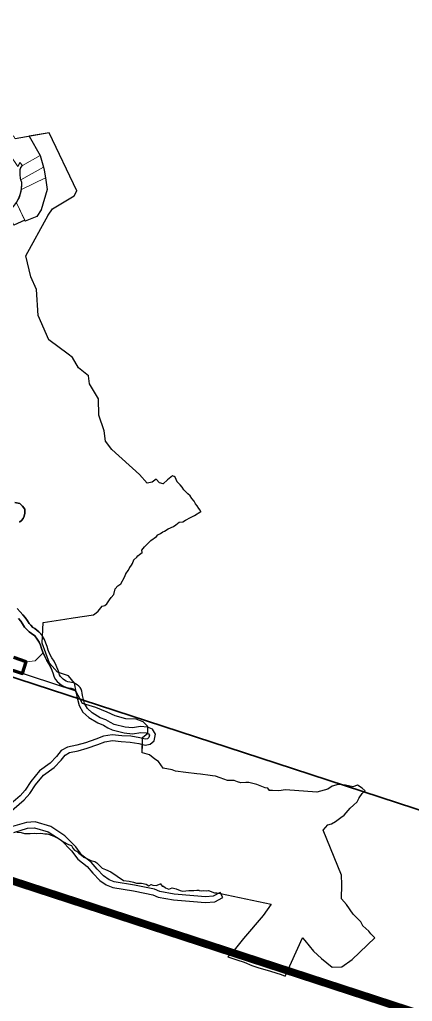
# Model space of a CAD drawing. Header units: millimetres. Extents: x 217071 to 255721, y 463380 to 469875.
# Drawn here: x 240898 to 241913, y 465833 to 468368 of the extents above; entities that cross this region are included whole.
import ezdxf

# ---------------------------------------------------------------- set-up
doc = ezdxf.new("R2010")
doc.units = ezdxf.units.MM
doc.linetypes.add('ACAD_ISO02W100', pattern=[15, 12, -3])
for name, color, linetype, lineweight in [('International_Boundary', 1, 'Continuous', 35), ('LAP BOUNDARY', 160, 'Continuous', 30), ('P_Dryport', 252, 'Continuous', 0), ('P_Residential', 2, 'Continuous', 0), ('P_Service', 33, 'Continuous', 0), ('P_Steep Slope', 74, 'Continuous', 0), ('PROPOSED ROAD', 250, 'Continuous', 30)]:
    doc.layers.add(name, color=color, linetype=linetype, lineweight=lineweight)
doc.layers.add('P_Biological Co', color=62, linetype='Continuous', lineweight=0, true_color=0xa0d600)

msp = doc.modelspace()

# ---------------------------------------------------------------- linework, layer by layer
at = {"layer": 'International_Boundary', "linetype": 'ACAD_ISO02W100', "const_width": 20}
msp.add_lwpolyline([(255711.3, 469865.5), (255583.6, 469667.6), (254198.6, 467522), (254013.4, 467235.1), (252549.3, 464964.3), (248749.8, 463390.7), (247715.9, 463540.7), (244674.8, 464050), (243223.8, 465158.1), (242718.9, 465543.7), (241406, 465972.3), (240156.8, 466380), (238749.9, 466839.2), (237257, 466874.7), (234311.1, 466984.8)], dxfattribs=at)
at = {"layer": 'International_Boundary'}
msp.add_lwpolyline([(240311.9, 466855.3), (238835.2, 467337.4), (237536.5, 467368.2), (237536.5, 466868), (238749.9, 466839.2), (240156.8, 466380), (241406, 465972.3), (242718.9, 465543.7), (243223.8, 465158.1), (243328, 465078.5), (243328, 465707.7), (242954.8, 465992.7), (241561.2, 466447.6)], close=True, dxfattribs=at)
msp.add_lwpolyline([(240311.9, 466855.3), (238835.2, 467337.4), (237536.5, 467368.2), (237536.5, 466868), (238749.9, 466839.2), (240156.8, 466380), (241406, 465972.3), (242718.9, 465543.7), (243223.8, 465158.1), (243328, 465078.5), (243328, 465707.7), (242954.8, 465992.7), (241561.2, 466447.6)], close=True, dxfattribs=at)
at = {"layer": 'LAP BOUNDARY'}
msp.add_lwpolyline([(240891, 466269.4), (240902.3, 466269.1), (240910.5, 466266.6), (240917.5, 466266.5), (240925.4, 466266.4), (240936.8, 466266.8), (240942.2, 466266.7), (240952.7, 466266.8), (240963.7, 466265.1), (240969.2, 466265.9), (240973.3, 466264.5), (240986.6, 466259.8), (240993.2, 466256.4), (241002.6, 466251.1), (241010.2, 466245.3), (241024.7, 466237.5), (241032.1, 466235.3), (241035.7, 466228.3), (241040.3, 466223.4), (241046.6, 466219.7), (241051.5, 466215.5), (241058.1, 466210), (241064.5, 466204.8), (241072.3, 466201.7), (241082.4, 466196.4), (241092.3, 466194.2), (241098.1, 466190.4), (241111.9, 466176.8), (241120.1, 466173.4), (241134.3, 466167.1), (241167.1, 466145.1), (241181, 466143.1), (241192.3, 466140.8), (241200.3, 466138.3), (241213.3, 466137.7), (241224.9, 466135.1), (241231.9, 466131.4), (241237.8, 466134.7), (241242.8, 466132.9), (241250.7, 466131.8), (241262.1, 466136.3), (241266.6, 466130.3), (241270.4, 466129.9), (241275.4, 466126), (241283.9, 466122.8), (241292.7, 466126.2), (241302.4, 466123.1), (241312.7, 466118.9), (241320.3, 466117.6), (241327.8, 466118.2), (241335.3, 466118.8), (241348.1, 466119.1), (241356.5, 466120.2), (241361.4, 466119.8), (241362.5, 466119), (241368.5, 466118), (241373.7, 466118.8), (241380.6, 466118.5), (241386.6, 466119), (241401.8, 466112.7), (241408, 466113.1), (241413.3, 466112.1), (241417.6, 466111.7), (241548.3, 466084.2), (241527.4, 466054.7), (241477.1, 465995.4), (241463.4, 465978), (241449.3, 465960.7), (241436.6, 465947.7), (241459.2, 465940.1), (241478.2, 465933.6), (241498.1, 465925.6), (241516.2, 465919.4), (241532, 465915.5), (241546.8, 465910.7), (241560.2, 465906.4), (241574, 465901.8), (241584.8, 465897.7), (241628.9, 465996.7), (241635.5, 465990.2), (241657.7, 465962.4), (241678.5, 465943.4), (241705.8, 465921.1), (241731.3, 465921.8), (241757.5, 465940.5), (241816.6, 465997), (241805.5, 466007.3), (241801, 466014.3), (241785.5, 466027.6), (241779.7, 466037.9), (241760.5, 466058.2), (241743, 466083.3), (241730.3, 466097.4), (241731.1, 466135), (241729.7, 466159.1), (241682.3, 466275.2), (241694.7, 466289.1), (241704.2, 466291.7), (241714.6, 466297.5), (241727.9, 466307.3), (241737, 466313.3), (241752.8, 466331.4), (241761.2, 466339.7), (241770.9, 466347.7), (241775.9, 466358.2), (241783.5, 466369.7), (241791.5, 466376.4), (241783.6, 466383.1), (241771.8, 466391), (241759.7, 466386.6), (241740.6, 466390.8), (241721.1, 466392.7), (241705.7, 466388.7), (241694.6, 466380.8), (241666.4, 466373), (241585, 466378.7), (241568, 466376.4), (241552.1, 466377.6), (241544, 466377.2), (241539.7, 466383.1), (241532.8, 466384.4), (241520, 466389.7), (241511.5, 466392.7), (241490.8, 466397.8), (241483.2, 466398.2), (241469.8, 466396.8), (241461, 466399.7), (241453, 466403), (241447.2, 466403.2), (241435.2, 466402.8), (241416.6, 466410.1), (241404.1, 466414.8), (241397.1, 466415.6), (241390.7, 466416.1), (241365.3, 466419.8), (241356.4, 466420.6), (241327.5, 466423.6), (241301.3, 466427.6), (241292.4, 466430.4), (241268.8, 466435), (241256.8, 466452.5), (241249.9, 466456.2), (241243.2, 466461.6), (241234.2, 466469.1), (241221.8, 466472.8), (241215.3, 466474.4), (241215.9, 466514.3), (241229.3, 466525.2), (241229.5, 466542.3), (241217.8, 466554.9), (241199.4, 466561.3), (241172.6, 466562.6), (241145.3, 466570.2), (241124.7, 466579.6), (241095.1, 466591.6), (241060.7, 466602.1), (241044.2, 466632.4), (241039.8, 466654.4), (241024.7, 466673.3), (240995.8, 466682.8), (240975.3, 466706.2), (240956.9, 466758.2), (240958.7, 466811.3), (241014.9, 466819.8), (241036.2, 466823), (241089.5, 466831.1), (241096.1, 466836), (241101.2, 466840.8), (241111.4, 466853.1), (241118.8, 466855.3), (241123.2, 466859.2), (241129.1, 466866.9), (241130.9, 466870), (241135.1, 466875.5), (241141.6, 466883.9), (241145, 466898.2), (241152.2, 466906.4), (241160, 466911.5), (241169.1, 466928.2), (241172.7, 466936.8), (241178.5, 466945.4), (241183.4, 466953.4), (241187.3, 466959.4), (241189.8, 466963.8), (241193.8, 466973.2), (241201.1, 466980.1), (241203.9, 466983.7), (241207.7, 466986.5), (241215.3, 466991.8), (241214.1, 466997.9), (241221.1, 467006.5), (241237.2, 467022.7), (241252.1, 467033.8), (241255.8, 467037.4), (241262.7, 467041.4), (241268.6, 467045.1), (241272.9, 467047.2), (241282.2, 467053), (241295.8, 467058.9), (241302.2, 467063.8), (241310.5, 467070.8), (241319.6, 467071.5), (241327.3, 467075.4), (241340.1, 467082.6), (241350.5, 467087.6), (241366.8, 467097.7), (241365, 467101.6), (241361, 467105.6), (241357.3, 467112.6), (241352.7, 467118.1), (241349.6, 467124.7), (241343.2, 467131.7), (241338.9, 467138.8), (241332.7, 467143.3), (241328.2, 467148.2), (241322.7, 467153.5), (241318, 467160.5), (241313.5, 467166.4), (241305.1, 467174.9), (241300, 467186.2), (241297.8, 467188.6), (241293.7, 467189.8), (241280.8, 467180), (241269.4, 467169.5), (241259.7, 467171.9), (241250.7, 467181.8), (241240.8, 467174), (241228, 467170.9), (241208.4, 467193.9), (241136.6, 467257.7), (241120.2, 467279.9), (241116.7, 467306.6), (241102.6, 467346.8), (241102.3, 467389), (241078.7, 467427.5), (241076, 467448.6), (241050.3, 467469.3), (241035.2, 467495.3), (241023.8, 467504.1), (240973.6, 467541.2), (240946.4, 467604.4), (240941.6, 467671.4), (240927.6, 467704.2), (240913.9, 467757.9), (240972.2, 467863.5), (240983.2, 467879.4), (241039.4, 467912.9), (241046.2, 467926.5), (240974.8, 468075.8), (240886.6, 468060.8)], dxfattribs=at)
at = {"layer": 'P_Biological Co'}
for points in [[(240863.2, 466332.3), (240899.6, 466363.9), (240913, 466378.6), (240927, 466400.7), (240949.3, 466428.1), (240977.5, 466448), (240993.9, 466465.3), (241005.9, 466480.3), (241021.8, 466489.7), (241045.7, 466494.7), (241068.5, 466500.9), (241095.5, 466510.3), (241114.6, 466517.3), (241137.5, 466521.3), (241162, 466518.7), (241185.5, 466517.4), (241209.3, 466513.4), (241215.9, 466511.7), (241215.9, 466514.3), (241228.9, 466524.9), (241225.3, 466526.4), (241211.1, 466527.3), (241190.2, 466524.1), (241168.1, 466526.4), (241137.5, 466533.7), (241126, 466539.5), (241114.7, 466546.2), (241100, 466551.8), (241077, 466566.2), (241061.7, 466579.7), (241051.8, 466596.5), (241047.5, 466615.3), (239728.7, 467046.8)], [(240863.2, 466332.3), (240899.6, 466363.9), (240913, 466378.6), (240927, 466400.7), (240949.3, 466428.1), (240977.5, 466448), (240993.9, 466465.3), (241005.9, 466480.3), (241021.8, 466489.7), (241045.7, 466494.7), (241068.5, 466500.9), (241095.5, 466510.3), (241114.6, 466517.3), (241137.5, 466521.3), (241162, 466518.7), (241185.5, 466517.4), (241209.3, 466513.4), (241215.9, 466511.7), (241215.9, 466514.3), (241228.9, 466524.9), (241225.3, 466526.4), (241211.1, 466527.3), (241190.2, 466524.1), (241168.1, 466526.4), (241137.5, 466533.7), (241126, 466539.5), (241114.7, 466546.2), (241100, 466551.8), (241077, 466566.2), (241061.7, 466579.7), (241051.8, 466596.5), (241047.5, 466615.3), (239728.7, 467046.8)], [(240863.2, 466332.3), (240899.6, 466363.9), (240913, 466378.6), (240927, 466400.7), (240949.3, 466428.1), (240977.5, 466448), (240993.9, 466465.3), (241005.9, 466480.3), (241021.8, 466489.7), (241045.7, 466494.7), (241068.5, 466500.9), (241095.5, 466510.3), (241114.6, 466517.3), (241137.5, 466521.3), (241162, 466518.7), (241185.5, 466517.4), (241209.3, 466513.4), (241215.9, 466511.7), (241215.9, 466514.3), (241228.9, 466524.9), (241225.3, 466526.4), (241211.1, 466527.3), (241190.2, 466524.1), (241168.1, 466526.4), (241137.5, 466533.7), (241126, 466539.5), (241114.7, 466546.2), (241100, 466551.8), (241077, 466566.2), (241061.7, 466579.7), (241051.8, 466596.5), (241047.5, 466615.3), (239728.7, 467046.8)], [(240880.2, 466284.1), (240915.8, 466294.9), (240938.5, 466296.1), (240978.7, 466284.2), (241014.9, 466260.7), (241043.8, 466231.5), (241059.3, 466210.4), (241069.5, 466202.8), (241072.3, 466201.7), (241082.4, 466196.4), (241092.3, 466194.2), (241098.1, 466190.4), (241111.9, 466176.8), (241120.1, 466173.4), (241134.3, 466167.1), (241167.1, 466145.1), (241181, 466143.1), (241192.3, 466140.8), (241200.3, 466138.3), (241213.3, 466137.7), (241224.9, 466135.1), (241231.9, 466131.4), (241237.8, 466134.7), (241242.8, 466132.9), (241250.7, 466131.8), (241262.1, 466136.3), (241266.6, 466130.3), (241270.4, 466129.9), (241275.4, 466126), (241283.9, 466122.8), (241292.7, 466126.2), (241302.4, 466123.1), (241312.7, 466118.9), (241320.3, 466117.6), (241327.8, 466118.2), (241335.3, 466118.8), (241348.1, 466119.1), (241356.5, 466120.2), (241361.4, 466119.8), (241362.5, 466119), (241368.5, 466118), (241373.7, 466118.8), (241380.6, 466118.5), (241386.6, 466119), (241401.8, 466112.7), (241408, 466113.1), (241413.3, 466112.1), (241417.6, 466111.7), (241548.3, 466084.2), (241527.4, 466054.7), (241477.1, 465995.4), (241463.4, 465978), (241449.3, 465960.7), (241436.6, 465947.7), (241459.2, 465940.1), (241478.2, 465933.6), (241498.1, 465925.6), (241516.2, 465919.4), (241532, 465915.5), (241546.8, 465910.7), (241560.2, 465906.4), (241574, 465901.8), (241584.8, 465897.7), (241628.9, 465996.7), (241635.5, 465990.2), (241657.7, 465962.4), (241678.5, 465943.4), (241705.8, 465921.1), (241731.3, 465921.8), (241757.5, 465940.5), (241816.6, 465997), (241805.5, 466007.3), (241801, 466014.3), (241785.5, 466027.6), (241779.7, 466037.9), (241760.5, 466058.2), (241743, 466083.3), (241730.3, 466097.4), (241731.1, 466135), (241729.7, 466159.1), (241682.3, 466275.2), (241694.7, 466289.1), (241704.2, 466291.7), (241714.6, 466297.5), (241727.9, 466307.3), (241737, 466313.3), (241752.8, 466331.4), (241761.2, 466339.7), (241770.9, 466347.7), (241775.9, 466358.2), (241783.5, 466369.7), (241791.5, 466376.4), (241783.6, 466383.1), (241771.8, 466391), (241759.7, 466386.6), (241740.6, 466390.8), (241721.1, 466392.7), (241705.7, 466388.7), (241694.6, 466380.8), (241666.4, 466373), (241585, 466378.7), (241568, 466376.4), (241552.1, 466377.6), (241544, 466377.2), (241539.7, 466383.1), (241532.8, 466384.4), (241520, 466389.7), (241511.5, 466392.7), (241490.8, 466397.8), (241483.2, 466398.2), (241469.8, 466396.8), (241461, 466399.7), (241453, 466403), (241447.2, 466403.2), (241435.2, 466402.8), (241416.6, 466410.1), (241404.1, 466414.8), (241397.1, 466415.6), (241390.7, 466416.1), (241365.3, 466419.8), (241356.4, 466420.6), (241327.5, 466423.6), (241301.3, 466427.6), (241292.4, 466430.4), (241268.8, 466435), (241256.8, 466452.5), (241249.9, 466456.2), (241243.2, 466461.6), (241234.2, 466469.1), (241221.8, 466472.8), (241215.3, 466474.4), (241215.6, 466496.3), (241206.2, 466498.7), (241183.9, 466502.4), (241160.7, 466503.7), (241138, 466506.2), (241118.5, 466502.7), (241100.5, 466496.2), (241072.9, 466486.6), (241049.2, 466480.1), (241027.2, 466475.5), (241015.8, 466468.8), (241005.2, 466455.5), (240987.4, 466436.6), (240959.7, 466417), (240939.2, 466391.9), (240925, 466369.4), (240910.1, 466353.1), (240871.4, 466319.6)], [(240880.2, 466284.1), (240915.8, 466294.9), (240938.5, 466296.1), (240978.7, 466284.2), (241014.9, 466260.7), (241043.8, 466231.5), (241059.3, 466210.4), (241069.5, 466202.8), (241072.3, 466201.7), (241082.4, 466196.4), (241092.3, 466194.2), (241098.1, 466190.4), (241111.9, 466176.8), (241120.1, 466173.4), (241134.3, 466167.1), (241167.1, 466145.1), (241181, 466143.1), (241192.3, 466140.8), (241200.3, 466138.3), (241213.3, 466137.7), (241224.9, 466135.1), (241231.9, 466131.4), (241237.8, 466134.7), (241242.8, 466132.9), (241250.7, 466131.8), (241262.1, 466136.3), (241266.6, 466130.3), (241270.4, 466129.9), (241275.4, 466126), (241283.9, 466122.8), (241292.7, 466126.2), (241302.4, 466123.1), (241312.7, 466118.9), (241320.3, 466117.6), (241327.8, 466118.2), (241335.3, 466118.8), (241348.1, 466119.1), (241356.5, 466120.2), (241361.4, 466119.8), (241362.5, 466119), (241368.5, 466118), (241373.7, 466118.8), (241380.6, 466118.5), (241386.6, 466119), (241401.8, 466112.7), (241408, 466113.1), (241413.3, 466112.1), (241417.6, 466111.7), (241548.3, 466084.2), (241527.4, 466054.7), (241477.1, 465995.4), (241463.4, 465978), (241449.3, 465960.7), (241436.6, 465947.7), (241459.2, 465940.1), (241478.2, 465933.6), (241498.1, 465925.6), (241516.2, 465919.4), (241532, 465915.5), (241546.8, 465910.7), (241560.2, 465906.4), (241574, 465901.8), (241584.8, 465897.7), (241628.9, 465996.7), (241635.5, 465990.2), (241657.7, 465962.4), (241678.5, 465943.4), (241705.8, 465921.1), (241731.3, 465921.8), (241757.5, 465940.5), (241816.6, 465997), (241805.5, 466007.3), (241801, 466014.3), (241785.5, 466027.6), (241779.7, 466037.9), (241760.5, 466058.2), (241743, 466083.3), (241730.3, 466097.4), (241731.1, 466135), (241729.7, 466159.1), (241682.3, 466275.2), (241694.7, 466289.1), (241704.2, 466291.7), (241714.6, 466297.5), (241727.9, 466307.3), (241737, 466313.3), (241752.8, 466331.4), (241761.2, 466339.7), (241770.9, 466347.7), (241775.9, 466358.2), (241783.5, 466369.7), (241791.5, 466376.4), (241783.6, 466383.1), (241771.8, 466391), (241759.7, 466386.6), (241740.6, 466390.8), (241721.1, 466392.7), (241705.7, 466388.7), (241694.6, 466380.8), (241666.4, 466373), (241585, 466378.7), (241568, 466376.4), (241552.1, 466377.6), (241544, 466377.2), (241539.7, 466383.1), (241532.8, 466384.4), (241520, 466389.7), (241511.5, 466392.7), (241490.8, 466397.8), (241483.2, 466398.2), (241469.8, 466396.8), (241461, 466399.7), (241453, 466403), (241447.2, 466403.2), (241435.2, 466402.8), (241416.6, 466410.1), (241404.1, 466414.8), (241397.1, 466415.6), (241390.7, 466416.1), (241365.3, 466419.8), (241356.4, 466420.6), (241327.5, 466423.6), (241301.3, 466427.6), (241292.4, 466430.4), (241268.8, 466435), (241256.8, 466452.5), (241249.9, 466456.2), (241243.2, 466461.6), (241234.2, 466469.1), (241221.8, 466472.8), (241215.3, 466474.4), (241215.6, 466496.3), (241206.2, 466498.7), (241183.9, 466502.4), (241160.7, 466503.7), (241138, 466506.2), (241118.5, 466502.7), (241100.5, 466496.2), (241072.9, 466486.6), (241049.2, 466480.1), (241027.2, 466475.5), (241015.8, 466468.8), (241005.2, 466455.5), (240987.4, 466436.6), (240959.7, 466417), (240939.2, 466391.9), (240925, 466369.4), (240910.1, 466353.1), (240871.4, 466319.6)], [(240880.2, 466284.1), (240915.8, 466294.9), (240938.5, 466296.1), (240978.7, 466284.2), (241014.9, 466260.7), (241043.8, 466231.5), (241059.3, 466210.4), (241069.5, 466202.8), (241072.3, 466201.7), (241082.4, 466196.4), (241092.3, 466194.2), (241098.1, 466190.4), (241111.9, 466176.8), (241120.1, 466173.4), (241134.3, 466167.1), (241167.1, 466145.1), (241181, 466143.1), (241192.3, 466140.8), (241200.3, 466138.3), (241213.3, 466137.7), (241224.9, 466135.1), (241231.9, 466131.4), (241237.8, 466134.7), (241242.8, 466132.9), (241250.7, 466131.8), (241262.1, 466136.3), (241266.6, 466130.3), (241270.4, 466129.9), (241275.4, 466126), (241283.9, 466122.8), (241292.7, 466126.2), (241302.4, 466123.1), (241312.7, 466118.9), (241320.3, 466117.6), (241327.8, 466118.2), (241335.3, 466118.8), (241348.1, 466119.1), (241356.5, 466120.2), (241361.4, 466119.8), (241362.5, 466119), (241368.5, 466118), (241373.7, 466118.8), (241380.6, 466118.5), (241386.6, 466119), (241401.8, 466112.7), (241408, 466113.1), (241413.3, 466112.1), (241417.6, 466111.7), (241548.3, 466084.2), (241527.4, 466054.7), (241477.1, 465995.4), (241463.4, 465978), (241449.3, 465960.7), (241436.6, 465947.7), (241459.2, 465940.1), (241478.2, 465933.6), (241498.1, 465925.6), (241516.2, 465919.4), (241532, 465915.5), (241546.8, 465910.7), (241560.2, 465906.4), (241574, 465901.8), (241584.8, 465897.7), (241628.9, 465996.7), (241635.5, 465990.2), (241657.7, 465962.4), (241678.5, 465943.4), (241705.8, 465921.1), (241731.3, 465921.8), (241757.5, 465940.5), (241816.6, 465997), (241805.5, 466007.3), (241801, 466014.3), (241785.5, 466027.6), (241779.7, 466037.9), (241760.5, 466058.2), (241743, 466083.3), (241730.3, 466097.4), (241731.1, 466135), (241729.7, 466159.1), (241682.3, 466275.2), (241694.7, 466289.1), (241704.2, 466291.7), (241714.6, 466297.5), (241727.9, 466307.3), (241737, 466313.3), (241752.8, 466331.4), (241761.2, 466339.7), (241770.9, 466347.7), (241775.9, 466358.2), (241783.5, 466369.7), (241791.5, 466376.4), (241783.6, 466383.1), (241771.8, 466391), (241759.7, 466386.6), (241740.6, 466390.8), (241721.1, 466392.7), (241705.7, 466388.7), (241694.6, 466380.8), (241666.4, 466373), (241585, 466378.7), (241568, 466376.4), (241552.1, 466377.6), (241544, 466377.2), (241539.7, 466383.1), (241532.8, 466384.4), (241520, 466389.7), (241511.5, 466392.7), (241490.8, 466397.8), (241483.2, 466398.2), (241469.8, 466396.8), (241461, 466399.7), (241453, 466403), (241447.2, 466403.2), (241435.2, 466402.8), (241416.6, 466410.1), (241404.1, 466414.8), (241397.1, 466415.6), (241390.7, 466416.1), (241365.3, 466419.8), (241356.4, 466420.6), (241327.5, 466423.6), (241301.3, 466427.6), (241292.4, 466430.4), (241268.8, 466435), (241256.8, 466452.5), (241249.9, 466456.2), (241243.2, 466461.6), (241234.2, 466469.1), (241221.8, 466472.8), (241215.3, 466474.4), (241215.6, 466496.3), (241206.2, 466498.7), (241183.9, 466502.4), (241160.7, 466503.7), (241138, 466506.2), (241118.5, 466502.7), (241100.5, 466496.2), (241072.9, 466486.6), (241049.2, 466480.1), (241027.2, 466475.5), (241015.8, 466468.8), (241005.2, 466455.5), (240987.4, 466436.6), (240959.7, 466417), (240939.2, 466391.9), (240925, 466369.4), (240910.1, 466353.1), (240871.4, 466319.6)]]:
    msp.add_lwpolyline(points, dxfattribs=at)
msp.add_lwpolyline([(241217.8, 466554.9), (241199.4, 466561.3), (241172.6, 466562.6), (241145.3, 466570.2), (241124.7, 466579.6), (241095.1, 466591.6), (241067.1, 466600.2), (241073.5, 466589.4), (241086, 466578.2), (241106.7, 466565.3), (241121.3, 466559.8), (241133.2, 466552.6), (241142.7, 466547.9), (241170.6, 466541.2), (241189.8, 466539.2), (241210.5, 466542.4), (241229.5, 466541.2), (241229.5, 466542.3)], close=True, dxfattribs=at)
msp.add_lwpolyline([(241217.8, 466554.9), (241199.4, 466561.3), (241172.6, 466562.6), (241145.3, 466570.2), (241124.7, 466579.6), (241095.1, 466591.6), (241067.1, 466600.2), (241073.5, 466589.4), (241086, 466578.2), (241106.7, 466565.3), (241121.3, 466559.8), (241133.2, 466552.6), (241142.7, 466547.9), (241170.6, 466541.2), (241189.8, 466539.2), (241210.5, 466542.4), (241229.5, 466541.2), (241229.5, 466542.3)], close=True, dxfattribs=at)
msp.add_lwpolyline([(241217.8, 466554.9), (241199.4, 466561.3), (241172.6, 466562.6), (241145.3, 466570.2), (241124.7, 466579.6), (241095.1, 466591.6), (241067.1, 466600.2), (241073.5, 466589.4), (241086, 466578.2), (241106.7, 466565.3), (241121.3, 466559.8), (241133.2, 466552.6), (241142.7, 466547.9), (241170.6, 466541.2), (241189.8, 466539.2), (241210.5, 466542.4), (241229.5, 466541.2), (241229.5, 466542.3)], close=True, dxfattribs=at)
at = {"layer": 'P_Dryport'}
msp.add_lwpolyline([(240515.3, 466807.3), (240905.9, 466679.5), (240915.5, 466709.9), (240882.9, 466721.2)], dxfattribs=at)
at = {"layer": 'P_Dryport', "lineweight": 80}
msp.add_lwpolyline([(240515.3, 466807.3), (240905.9, 466679.5), (240915.5, 466709.9), (240882.9, 466721.2)], dxfattribs=at)
msp.add_lwpolyline([(240515.3, 466807.3), (240905.9, 466679.5), (240915.5, 466709.9), (240882.9, 466721.2)], dxfattribs=at)
at = {"layer": 'P_Residential'}
msp.add_lwpolyline([(240922.7, 468067), (240886.6, 468060.8), (240882.8, 468068.2), (240880.7, 468067.4), (240853.7, 468047.1), (240894, 467988.8), (240898.4, 467999.3), (240905.7, 467991.4), (240951.3, 468017)], close=True, dxfattribs=at)
for points in [[(240959.6, 467987.5), (240951.3, 468017), (240905.7, 467991.4), (240901.6, 467986, 0.162861), (240899.9, 467981.2), (240899.6, 467968.4, 0.073701), (240901.7, 467954.8)], [(240964.9, 467959.3), (240961.9, 467979.5), (240959.6, 467987.5), (240901.7, 467954.8, -0.098844), (240903.7, 467944.8, -0.047084), (240903.1, 467929.7)], [(240969.2, 467929.5), (240964.9, 467959.3), (240903.1, 467929.7, -0.116215), (240889.8, 467895.5), (240912.6, 467847.7), (240942.7, 467859.8), (240954, 467877.2)], [(240889.8, 467895.5, -0.100396), (240866.9, 467873.3), (240883.4, 467837.7), (240911.3, 467850.3)]]:
    msp.add_lwpolyline(points, format="xyb", close=True, dxfattribs=at)
at = {"layer": 'P_Service'}
msp.add_lwpolyline([(240984.4, 466680.9), (240979.7, 466692.7), (240974.2, 466703.9), (240968.9, 466712.9), (240963.1, 466723.4), (240959, 466733.2), (240938.1, 466712.5), (240915.5, 466709.9), (240905.9, 466679.5), (241001.5, 466648.2), (241002, 466650.9), (241000.3, 466654.1, -0.100351), (240987.7, 466670.5)], format="xyb", close=True, dxfattribs=at)
msp.add_lwpolyline([(240984.4, 466680.9), (240979.7, 466692.7), (240974.2, 466703.9), (240968.9, 466712.9), (240963.1, 466723.4), (240959, 466733.2), (240938.1, 466712.5), (240915.5, 466709.9), (240905.9, 466679.5), (241001.5, 466648.2), (241002, 466650.9), (241000.3, 466654.1, -0.100351), (240987.7, 466670.5)], format="xyb", close=True, dxfattribs=at)
msp.add_lwpolyline([(240984.4, 466680.9), (240979.7, 466692.7), (240974.2, 466703.9), (240968.9, 466712.9), (240963.1, 466723.4), (240959, 466733.2), (240938.1, 466712.5), (240915.5, 466709.9), (240905.9, 466679.5), (241001.5, 466648.2), (241002, 466650.9), (241000.3, 466654.1, -0.100351), (240987.7, 466670.5)], format="xyb", close=True, dxfattribs=at)
at = {"layer": 'P_Steep Slope'}
for points in [[(240892.3, 466847.7), (240900, 466838.5), (240906.3, 466831.3), (240913, 466824.1), (240918.7, 466815.4), (240922.5, 466808.7), (240927.2, 466804.1), (240932.4, 466798.6), (240937.3, 466795.4), (240948.2, 466787.5), (240956.2, 466777.3), (240957.5, 466775.3), (240958.7, 466811.3), (241014.9, 466819.8), (241036.2, 466823), (241089.5, 466831.1), (241096.1, 466836), (241101.2, 466840.8), (241111.4, 466853.1), (241118.8, 466855.3), (241123.2, 466859.2), (241129.1, 466866.9), (241130.9, 466870), (241135.1, 466875.5), (241141.6, 466883.9), (241145, 466898.2), (241152.2, 466906.4), (241160, 466911.5), (241169.1, 466928.2), (241172.7, 466936.8), (241178.5, 466945.4), (241183.4, 466953.4), (241187.3, 466959.4), (241189.8, 466963.8), (241193.8, 466973.2), (241201.1, 466980.1), (241203.9, 466983.7), (241207.7, 466986.5), (241215.3, 466991.8), (241214.1, 466997.9), (241221.1, 467006.5), (241237.2, 467022.7), (241252.1, 467033.8), (241255.8, 467037.4), (241262.7, 467041.4), (241268.6, 467045.1), (241272.9, 467047.2), (241282.2, 467053), (241295.8, 467058.9), (241302.2, 467063.8), (241310.5, 467070.8), (241319.6, 467071.5), (241327.3, 467075.4), (241340.1, 467082.6), (241350.5, 467087.6), (241366.8, 467097.7), (241365, 467101.6), (241361, 467105.6), (241357.3, 467112.6), (241352.7, 467118.1), (241349.6, 467124.7), (241343.2, 467131.7), (241338.9, 467138.8), (241332.7, 467143.3), (241328.2, 467148.2), (241322.7, 467153.5), (241318, 467160.5), (241313.5, 467166.4), (241305.1, 467174.9), (241300, 467186.2), (241297.8, 467188.6), (241293.7, 467189.8), (241280.8, 467180), (241269.4, 467169.5), (241259.7, 467171.9), (241250.7, 467181.8), (241240.8, 467174), (241228, 467170.9), (241208.4, 467193.9), (241136.6, 467257.7), (241120.2, 467279.9), (241116.7, 467306.6), (241102.6, 467346.8), (241102.3, 467389), (241078.7, 467427.5), (241076, 467448.6), (241050.3, 467469.3), (241035.2, 467495.3), (241023.8, 467504.1), (240973.6, 467541.2), (240946.4, 467604.4), (240941.6, 467671.4), (240927.6, 467704.2), (240913.9, 467757.9), (240972.2, 467863.5), (240983.2, 467879.4), (241039.4, 467912.9), (241046.2, 467926.5), (240974.8, 468075.8), (240922.7, 468067), (240951.3, 468017), (240959.6, 467987.5), (240961.9, 467979.5), (240964.9, 467959.3), (240969.2, 467929.5), (240954, 467877.2), (240942.7, 467859.8), (240912.6, 467847.7), (240911.3, 467850.3), (240883.4, 467837.7)], [(240892.3, 466847.7), (240900, 466838.5), (240906.3, 466831.3), (240913, 466824.1), (240918.7, 466815.4), (240922.5, 466808.7), (240927.2, 466804.1), (240932.4, 466798.6), (240937.3, 466795.4), (240948.2, 466787.5), (240956.2, 466777.3), (240957.5, 466775.3), (240958.7, 466811.3), (241014.9, 466819.8), (241036.2, 466823), (241089.5, 466831.1), (241096.1, 466836), (241101.2, 466840.8), (241111.4, 466853.1), (241118.8, 466855.3), (241123.2, 466859.2), (241129.1, 466866.9), (241130.9, 466870), (241135.1, 466875.5), (241141.6, 466883.9), (241145, 466898.2), (241152.2, 466906.4), (241160, 466911.5), (241169.1, 466928.2), (241172.7, 466936.8), (241178.5, 466945.4), (241183.4, 466953.4), (241187.3, 466959.4), (241189.8, 466963.8), (241193.8, 466973.2), (241201.1, 466980.1), (241203.9, 466983.7), (241207.7, 466986.5), (241215.3, 466991.8), (241214.1, 466997.9), (241221.1, 467006.5), (241237.2, 467022.7), (241252.1, 467033.8), (241255.8, 467037.4), (241262.7, 467041.4), (241268.6, 467045.1), (241272.9, 467047.2), (241282.2, 467053), (241295.8, 467058.9), (241302.2, 467063.8), (241310.5, 467070.8), (241319.6, 467071.5), (241327.3, 467075.4), (241340.1, 467082.6), (241350.5, 467087.6), (241366.8, 467097.7), (241365, 467101.6), (241361, 467105.6), (241357.3, 467112.6), (241352.7, 467118.1), (241349.6, 467124.7), (241343.2, 467131.7), (241338.9, 467138.8), (241332.7, 467143.3), (241328.2, 467148.2), (241322.7, 467153.5), (241318, 467160.5), (241313.5, 467166.4), (241305.1, 467174.9), (241300, 467186.2), (241297.8, 467188.6), (241293.7, 467189.8), (241280.8, 467180), (241269.4, 467169.5), (241259.7, 467171.9), (241250.7, 467181.8), (241240.8, 467174), (241228, 467170.9), (241208.4, 467193.9), (241136.6, 467257.7), (241120.2, 467279.9), (241116.7, 467306.6), (241102.6, 467346.8), (241102.3, 467389), (241078.7, 467427.5), (241076, 467448.6), (241050.3, 467469.3), (241035.2, 467495.3), (241023.8, 467504.1), (240973.6, 467541.2), (240946.4, 467604.4), (240941.6, 467671.4), (240927.6, 467704.2), (240913.9, 467757.9), (240972.2, 467863.5), (240983.2, 467879.4), (241039.4, 467912.9), (241046.2, 467926.5), (240974.8, 468075.8), (240922.7, 468067), (240951.3, 468017), (240959.6, 467987.5), (240961.9, 467979.5), (240964.9, 467959.3), (240969.2, 467929.5), (240954, 467877.2), (240942.7, 467859.8), (240912.6, 467847.7), (240911.3, 467850.3), (240883.4, 467837.7)], [(240892.3, 466847.7), (240900, 466838.5), (240906.3, 466831.3), (240913, 466824.1), (240918.7, 466815.4), (240922.5, 466808.7), (240927.2, 466804.1), (240932.4, 466798.6), (240937.3, 466795.4), (240948.2, 466787.5), (240956.2, 466777.3), (240957.5, 466775.3), (240958.7, 466811.3), (241014.9, 466819.8), (241036.2, 466823), (241089.5, 466831.1), (241096.1, 466836), (241101.2, 466840.8), (241111.4, 466853.1), (241118.8, 466855.3), (241123.2, 466859.2), (241129.1, 466866.9), (241130.9, 466870), (241135.1, 466875.5), (241141.6, 466883.9), (241145, 466898.2), (241152.2, 466906.4), (241160, 466911.5), (241169.1, 466928.2), (241172.7, 466936.8), (241178.5, 466945.4), (241183.4, 466953.4), (241187.3, 466959.4), (241189.8, 466963.8), (241193.8, 466973.2), (241201.1, 466980.1), (241203.9, 466983.7), (241207.7, 466986.5), (241215.3, 466991.8), (241214.1, 466997.9), (241221.1, 467006.5), (241237.2, 467022.7), (241252.1, 467033.8), (241255.8, 467037.4), (241262.7, 467041.4), (241268.6, 467045.1), (241272.9, 467047.2), (241282.2, 467053), (241295.8, 467058.9), (241302.2, 467063.8), (241310.5, 467070.8), (241319.6, 467071.5), (241327.3, 467075.4), (241340.1, 467082.6), (241350.5, 467087.6), (241366.8, 467097.7), (241365, 467101.6), (241361, 467105.6), (241357.3, 467112.6), (241352.7, 467118.1), (241349.6, 467124.7), (241343.2, 467131.7), (241338.9, 467138.8), (241332.7, 467143.3), (241328.2, 467148.2), (241322.7, 467153.5), (241318, 467160.5), (241313.5, 467166.4), (241305.1, 467174.9), (241300, 467186.2), (241297.8, 467188.6), (241293.7, 467189.8), (241280.8, 467180), (241269.4, 467169.5), (241259.7, 467171.9), (241250.7, 467181.8), (241240.8, 467174), (241228, 467170.9), (241208.4, 467193.9), (241136.6, 467257.7), (241120.2, 467279.9), (241116.7, 467306.6), (241102.6, 467346.8), (241102.3, 467389), (241078.7, 467427.5), (241076, 467448.6), (241050.3, 467469.3), (241035.2, 467495.3), (241023.8, 467504.1), (240973.6, 467541.2), (240946.4, 467604.4), (240941.6, 467671.4), (240927.6, 467704.2), (240913.9, 467757.9), (240972.2, 467863.5), (240983.2, 467879.4), (241039.4, 467912.9), (241046.2, 467926.5), (240974.8, 468075.8), (240922.7, 468067), (240951.3, 468017), (240959.6, 467987.5), (240961.9, 467979.5), (240964.9, 467959.3), (240969.2, 467929.5), (240954, 467877.2), (240942.7, 467859.8), (240912.6, 467847.7), (240911.3, 467850.3), (240883.4, 467837.7)], [(240886.2, 467121.1), (240898.7, 467118.3), (240905.6, 467111.8), (240911.4, 467104.2), (240911.9, 467093.8), (240910.4, 467086.2), (240907.6, 467080.1), (240903.1, 467074.5), (240898, 467070)], [(240886.2, 467121.1), (240898.7, 467118.3), (240905.6, 467111.8), (240911.4, 467104.2), (240911.9, 467093.8), (240910.4, 467086.2), (240907.6, 467080.1), (240903.1, 467074.5), (240898, 467070)], [(240886.2, 467121.1), (240898.7, 467118.3), (240905.6, 467111.8), (240911.4, 467104.2), (240911.9, 467093.8), (240910.4, 467086.2), (240907.6, 467080.1), (240903.1, 467074.5), (240898, 467070)], [(240882.9, 466721.2), (240915.5, 466709.9), (240938.1, 466712.5), (240959, 466733.2), (240958.4, 466734.6), (240954.8, 466744.4), (240951.9, 466752.8), (240948.8, 466760.8), (240943.9, 466768.6), (240937.7, 466776.6), (240928.8, 466783), (240922.6, 466787), (240916.5, 466793.6), (240910.6, 466799.4), (240905.9, 466807.6), (240901.1, 466814.8), (240895.2, 466821.2)], [(240882.9, 466721.2), (240915.5, 466709.9), (240938.1, 466712.5), (240959, 466733.2), (240958.4, 466734.6), (240954.8, 466744.4), (240951.9, 466752.8), (240948.8, 466760.8), (240943.9, 466768.6), (240937.7, 466776.6), (240928.8, 466783), (240922.6, 466787), (240916.5, 466793.6), (240910.6, 466799.4), (240905.9, 466807.6), (240901.1, 466814.8), (240895.2, 466821.2)]]:
    msp.add_lwpolyline(points, dxfattribs=at)
at = {"layer": 'PROPOSED ROAD'}
for points in [[(240892.3, 466847.7), (240900, 466838.5), (240906.3, 466831.3), (240913, 466824.1), (240918.7, 466815.4), (240922.5, 466808.7), (240927.2, 466804.1), (240932.4, 466798.6), (240937.3, 466795.4), (240948.2, 466787.5), (240956.2, 466777.3), (240957.5, 466775.3), (240958.7, 466811.3), (241014.9, 466819.8), (241036.2, 466823), (241089.5, 466831.1), (241096.1, 466836), (241101.2, 466840.8), (241111.4, 466853.1), (241118.8, 466855.3), (241123.2, 466859.2), (241129.1, 466866.9), (241130.9, 466870), (241135.1, 466875.5), (241141.6, 466883.9), (241145, 466898.2), (241152.2, 466906.4), (241160, 466911.5), (241169.1, 466928.2), (241172.7, 466936.8), (241178.5, 466945.4), (241183.4, 466953.4), (241187.3, 466959.4), (241189.8, 466963.8), (241193.8, 466973.2), (241201.1, 466980.1), (241203.9, 466983.7), (241207.7, 466986.5), (241215.3, 466991.8), (241214.1, 466997.9), (241221.1, 467006.5), (241237.2, 467022.7), (241252.1, 467033.8), (241255.8, 467037.4), (241262.7, 467041.4), (241268.6, 467045.1), (241272.9, 467047.2), (241282.2, 467053), (241295.8, 467058.9), (241302.2, 467063.8), (241310.5, 467070.8), (241319.6, 467071.5), (241327.3, 467075.4), (241340.1, 467082.6), (241350.5, 467087.6), (241366.8, 467097.7), (241365, 467101.6), (241361, 467105.6), (241357.3, 467112.6), (241352.7, 467118.1), (241349.6, 467124.7), (241343.2, 467131.7), (241338.9, 467138.8), (241332.7, 467143.3), (241328.2, 467148.2), (241322.7, 467153.5), (241318, 467160.5), (241313.5, 467166.4), (241305.1, 467174.9), (241300, 467186.2), (241297.8, 467188.6), (241293.7, 467189.8), (241280.8, 467180), (241269.4, 467169.5), (241259.7, 467171.9), (241250.7, 467181.8), (241240.8, 467174), (241228, 467170.9), (241208.4, 467193.9), (241136.6, 467257.7), (241120.2, 467279.9), (241116.7, 467306.6), (241102.6, 467346.8), (241102.3, 467389), (241078.7, 467427.5), (241076, 467448.6), (241050.3, 467469.3), (241035.2, 467495.3), (241023.8, 467504.1), (240973.6, 467541.2), (240946.4, 467604.4), (240941.6, 467671.4), (240927.6, 467704.2), (240913.9, 467757.9), (240972.2, 467863.5), (240983.2, 467879.4), (241039.4, 467912.9), (241046.2, 467926.5), (240974.8, 468075.8), (240922.7, 468067), (240951.3, 468017), (240959.6, 467987.5), (240961.9, 467979.5), (240964.9, 467959.3), (240969.2, 467929.5), (240954, 467877.2), (240942.7, 467859.8), (240912.6, 467847.7), (240911.3, 467850.3), (240883.4, 467837.7)], [(241047.5, 466615.3), (238961.1, 467298)], [(240898, 467070), (240903.1, 467074.5), (240907.6, 467080.1), (240910.4, 467086.2), (240911.9, 467093.8), (240911.4, 467104.2), (240905.6, 467111.8), (240898.7, 467118.3), (240886.2, 467121.1)], [(240886.2, 467121.1), (240898.7, 467118.3), (240905.6, 467111.8), (240911.4, 467104.2), (240911.9, 467093.8), (240910.4, 467086.2), (240907.6, 467080.1), (240903.1, 467074.5), (240898, 467070)], [(241042, 466634.9), (240414.1, 466840.4)], [(240979.7, 466692.7), (240979.7, 466692.7), (240974.2, 466703.9), (240968.9, 466712.9), (240963.1, 466723.4), (240958.4, 466734.6), (240954.8, 466744.4), (240951.9, 466752.8), (240948.8, 466760.8), (240943.9, 466768.6), (240937.7, 466776.6), (240928.8, 466783), (240922.6, 466787), (240916.5, 466793.6), (240910.6, 466799.4), (240905.9, 466807.6), (240901.1, 466814.8), (240895.2, 466821.2)], [(240883, 466269.3), (240918.4, 466280), (240936.7, 466281), (240972.4, 466270.5), (241005.4, 466249), (241032.4, 466221.7), (241048.5, 466199.7), (241073.1, 466181.4), (241087.4, 466164.2), (241105.3, 466145.3), (241122.1, 466133.5), (241138.7, 466126.6), (241192.1, 466118.3), (241222.1, 466112.1), (241242.1, 466108.3), (241256, 466102.2), (241295.8, 466094.7), (241347.3, 466090.8), (241378, 466087.7), (241402.7, 466089.5), (241423.5, 466101.2), (241416.2, 466114.3), (241398.3, 466104.3), (241378.2, 466102.8), (241348.6, 466105.7), (241297.8, 466109.6), (241260.5, 466116.6), (241246.6, 466122.7), (241225.1, 466126.8), (241194.7, 466133.1), (241142.8, 466141.2), (241129.4, 466146.7), (241115.2, 466156.7), (241098.6, 466174.1), (241083.5, 466192.4), (241059.3, 466210.4), (241043.8, 466231.5), (241014.9, 466260.7), (240978.7, 466284.2), (240938.5, 466296.1), (240915.8, 466294.9), (240880.2, 466284.1)]]:
    msp.add_lwpolyline(points, dxfattribs=at)
for points in [[(240849.6, 467864.9, 0.334488), (240903.7, 467944.8, 0.098844), (240901.7, 467954.8, -0.073701), (240899.6, 467968.4), (240899.9, 467981.2, -0.162861), (240901.6, 467986), (240905.7, 467991.4), (240898.4, 467999.3), (240894, 467988.8)], [(240871.4, 466319.6), (240910.1, 466353.1), (240925, 466369.4), (240939.2, 466391.9), (240959.7, 466417), (240987.4, 466436.6), (241005.2, 466455.5), (241015.8, 466468.8), (241027.2, 466475.5), (241049.2, 466480.1), (241072.9, 466486.6), (241100.5, 466496.2), (241118.5, 466502.7), (241138, 466506.2), (241160.7, 466503.7), (241183.9, 466502.4), (241206.2, 466498.7), (241222.3, 466494.6), (241235.3, 466496.9), (241245.6, 466505.9), (241249.6, 466522.5), (241241.9, 466535.6), (241228.9, 466541.2), (241210.5, 466542.4), (241189.8, 466539.2), (241170.6, 466541.2), (241142.7, 466547.9), (241133.2, 466552.6), (241121.3, 466559.8), (241106.7, 466565.3), (241086, 466578.2), (241073.5, 466589.4), (241065.9, 466602.2), (241061.1, 466622.7), (241060.2, 466628.5, 0.342843), (241032.7, 466656.4, -0.266016), (241001.7, 466676.1), (240998.8, 466685.4), (240998.8, 466685.4), (240992.6, 466700.4), (240987.4, 466711), (240981.9, 466720.4), (240976.7, 466729.9), (240972.3, 466740.1), (240969, 466749.4), (240966, 466757.9), (240962.3, 466767.5), (240956.2, 466777.3), (240948.2, 466787.5), (240937.3, 466795.4), (240932.4, 466798.6), (240927.2, 466804.1), (240922.5, 466808.7), (240918.7, 466815.4), (240913, 466824.1), (240906.3, 466831.3), (240900, 466838.5), (240892.3, 466847.7)], [(240895.2, 466821.2), (240901.1, 466814.8), (240905.9, 466807.6), (240910.6, 466799.4), (240916.5, 466793.6), (240922.6, 466787), (240928.8, 466783), (240937.7, 466776.6), (240943.9, 466768.6), (240948.8, 466760.8), (240951.9, 466752.8), (240954.8, 466744.4), (240958.4, 466734.6), (240963.1, 466723.4), (240968.9, 466712.9), (240974.2, 466703.9), (240979.7, 466692.7), (240984.4, 466680.9), (240984.4, 466680.9), (240987.7, 466670.5, 0.269446), (241031.2, 466641.5, -0.339301), (241045.3, 466626.5), (241046.4, 466619.8), (241051.8, 466596.5), (241061.7, 466579.7), (241077, 466566.2), (241100, 466551.8), (241114.7, 466546.2), (241126, 466539.5), (241137.5, 466533.7), (241168.1, 466526.4), (241190.2, 466524.1), (241211.1, 466527.3), (241225.3, 466526.4), (241231.4, 466523.7), (241233.6, 466520.1), (241232.1, 466514), (241228.6, 466511), (241222.9, 466509.9), (241209.3, 466513.4), (241185.5, 466517.4), (241162, 466518.7), (241137.5, 466521.3), (241114.6, 466517.3), (241095.5, 466510.3), (241068.5, 466500.9), (241045.7, 466494.7), (241021.8, 466489.7), (241005.9, 466480.3), (240993.9, 466465.3), (240977.5, 466448), (240949.3, 466428.1), (240927, 466400.7), (240913, 466378.6), (240899.6, 466363.9), (240863.2, 466332.3)]]:
    msp.add_lwpolyline(points, format="xyb", dxfattribs=at)

doc.saveas('drawing.dxf')
